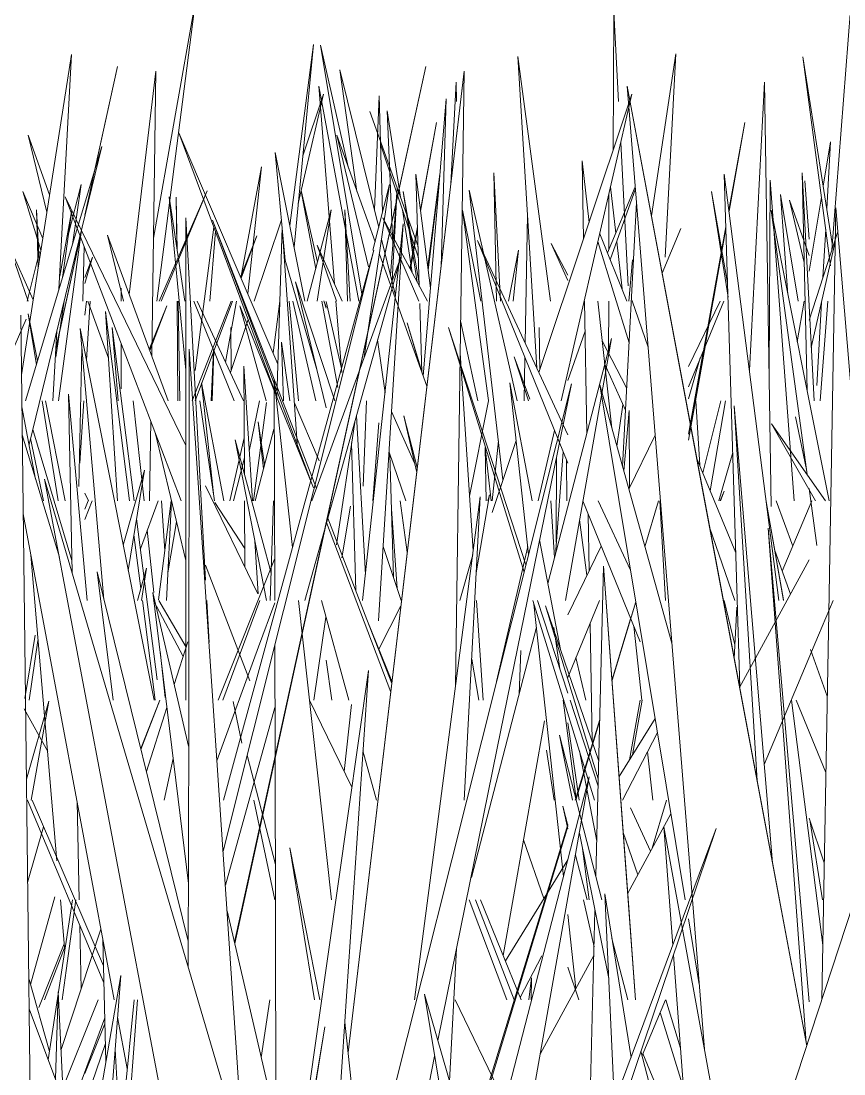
# Model space of a CAD drawing. Header units: millimetres. Extents: x -9575 to 27274, y -4387 to 11354.
# Drawn here: x -5985.07 to -5962.31, y 3086.56 to 3115.68 of the extents above; entities that cross this region are included whole.
import ezdxf

# ---------------------------------------------------------------- set-up
doc = ezdxf.new("R2010")
doc.units = ezdxf.units.MM
doc.layers.add('G-IMPT', color=8, linetype='Continuous', lineweight=9)

# ---------------------------------------------------------------- blocks, each defined once
blk = doc.blocks.new('Grass Array - 25_dwg-V15-North')
at = {"layer": 'G-IMPT'}
for p, q in [((-5962.641, 3109.352), (-5962.124, 3115.987)), ((-5977.633, 3110.022), (-5976.975, 3115.032)), ((-5977.514, 3109.425), (-5976.975, 3115.032)), ((-5985.055, 3105.898), (-5983.666, 3114.749)), ((-5984.017, 3108.257), (-5983.666, 3114.749)), ((-5971.329, 3114.697), (-5970.804, 3106.083)), ((-5971.329, 3114.697), (-5970.425, 3107.931)), ((-5962.627, 3109.529), (-5963.443, 3114.689)), ((-5962.676, 3108.906), (-5963.443, 3114.689)), ((-5975.777, 3110.967), (-5976.246, 3114.323)), ((-5975.173, 3109.969), (-5976.246, 3114.323)), ((-5975.293, 3110.453), (-5975.164, 3113.605)), ((-5975.068, 3110.383), (-5975.164, 3113.605)), ((-5973.942, 3105.859), (-5973.312, 3113.527)), ((-5973.45, 3108.89), (-5973.312, 3113.527)), ((-5977.759, 3109.057), (-5978.039, 3112.045)), ((-5977.214, 3107.931), (-5978.039, 3112.045)), ((-5969.507, 3109.658), (-5969.544, 3111.81)), ((-5969.356, 3110.11), (-5969.544, 3111.81)), ((-5964.374, 3105.947), (-5964.345, 3111.274)), ((-5963.685, 3102.413), (-5964.345, 3111.274)), ((-5981.245, 3107.931), (-5979.919, 3110.986)), ((-5981.19, 3107.931), (-5979.919, 3110.986)), ((-5974.849, 3108.654), (-5974.662, 3111.043)), ((-5974.8, 3108.501), (-5974.662, 3111.043)), ((-5971.736, 3102.992), (-5972.673, 3110.997)), ((-5971.341, 3105.172), (-5972.673, 3110.997)), ((-5968.431, 3103.363), (-5968.044, 3110.66)), ((-5983.997, 3108.622), (-5983.663, 3110.449)), ((-5983.917, 3108.589), (-5983.663, 3110.449)), ((-5977.15, 3107.931), (-5976.491, 3110.46)), ((-5976.878, 3107.931), (-5976.491, 3110.46)), ((-5974.065, 3107.931), (-5975.059, 3110.239)), ((-5973.828, 3107.931), (-5975.059, 3110.239)), ((-5984.031, 3105.172), (-5983.395, 3109.903)), ((-5978.992, 3108.597), (-5978.547, 3109.737)), ((-5978.981, 3108.571), (-5978.547, 3109.737)), ((-5974.709, 3108.085), (-5975.093, 3109.644)), ((-5968.307, 3107.931), (-5969.06, 3109.795)), ((-5963.27, 3107.407), (-5962.487, 3109.826)), ((-5983.356, 3107.931), (-5983.322, 3109.452)), ((-5971.588, 3107.931), (-5971.306, 3109.345)), ((-5971.455, 3107.931), (-5971.306, 3109.345)), ((-5968.25, 3106.777), (-5969.109, 3109.584)), ((-5963.21, 3106.653), (-5962.545, 3109.573)), ((-5984.551, 3109.292), (-5984.892, 3107.931)), ((-5982.299, 3107.931), (-5982.3, 3108.292)), ((-5980.329, 3105.172), (-5979.252, 3107.931)), ((-5980.246, 3105.172), (-5979.219, 3107.931)), ((-5978.095, 3106.504), (-5977.908, 3107.931)), ((-5977.396, 3105.172), (-5977.654, 3107.931)), ((-5969.416, 3104.282), (-5969.478, 3107.931)), ((-5968.727, 3104.421), (-5969.115, 3107.931)), ((-5962.967, 3105.172), (-5962.752, 3107.931)), ((-5982.064, 3102.413), (-5982.733, 3107.641)), ((-5982.4, 3102.413), (-5982.733, 3107.641)), ((-5981.519, 3106.598), (-5981.034, 3107.802)), ((-5981.507, 3106.567), (-5981.034, 3107.802)), ((-5984.608, 3106.282), (-5984.865, 3107.578)), ((-5984.641, 3106.174), (-5984.865, 3107.578)), ((-5973.964, 3105.921), (-5974.388, 3107.334)), ((-5974.01, 3106.049), (-5974.388, 3107.334)), ((-5972.909, 3107.387), (-5972.434, 3105.172)), ((-5972.434, 3105.172), (-5972.909, 3107.387)), ((-5984.183, 3105.172), (-5984.079, 3107.1)), ((-5981.934, 3102.413), (-5982.544, 3107.201)), ((-5982.383, 3105.172), (-5982.544, 3107.201)), ((-5982.295, 3105.51), (-5982.297, 3106.764)), ((-5974.999, 3105.396), (-5975.203, 3106.858)), ((-5983.468, 3102.807), (-5983.384, 3106.622)), ((-5970.99, 3105.225), (-5971.423, 3106.395)), ((-5971.03, 3105.172), (-5971.423, 3106.395)), ((-5966.608, 3105.235), (-5966.278, 3106.36)), ((-5984.042, 3102.413), (-5984.481, 3105.172)), ((-5983.843, 3102.413), (-5984.389, 3105.172)), ((-5981.664, 3102.413), (-5981.962, 3105.172)), ((-5978.633, 3102.413), (-5978.276, 3105.127)), ((-5975.604, 3102.819), (-5975.508, 3105.172)), ((-5972.66, 3102.542), (-5972.136, 3105.172)), ((-5968.249, 3104.912), (-5968.397, 3103.239)), ((-5968.397, 3103.239), (-5968.249, 3104.912)), ((-5968.249, 3104.912), (-5968.241, 3102.762)), ((-5963.341, 3103.274), (-5963.647, 3104.729)), ((-5978.59, 3102.413), (-5978.073, 3104.395)), ((-5978.331, 3103.407), (-5978.511, 3104.593)), ((-5978.36, 3103.296), (-5978.511, 3104.593)), ((-5975.339, 3102.413), (-5975.17, 3104.566)), ((-5972.064, 3102.413), (-5972.232, 3103.884)), ((-5972.202, 3102.413), (-5972.232, 3103.884)), ((-5972.037, 3102.413), (-5971.863, 3104.071)), ((-5974.766, 3100.293), (-5974.868, 3103.695)), ((-5970.286, 3100.931), (-5970.074, 3103.765)), ((-5970.261, 3101.265), (-5970.255, 3103.622)), ((-5969.974, 3102.413), (-5969.981, 3103.536)), ((-5983.196, 3102.413), (-5983.298, 3102.626)), ((-5983.298, 3101.896), (-5983.1, 3102.413)), ((-5983.298, 3102.184), (-5983.206, 3102.413)), ((-5981.765, 3101.088), (-5981.272, 3102.413)), ((-5978.879, 3101.096), (-5979.704, 3102.365)), ((-5974.384, 3100.991), (-5974.582, 3102.413)), ((-5967.81, 3101.14), (-5967.437, 3102.413)), ((-5967.245, 3099.654), (-5967.394, 3102.413)), ((-5974.822, 3102.176), (-5974.667, 3099.996)), ((-5981.302, 3097.46), (-5981.87, 3101.914)), ((-5969.413, 3100.352), (-5969.617, 3101.881)), ((-5969.351, 3100.478), (-5969.378, 3102.045)), ((-5981.39, 3099.876), (-5981.576, 3101.596)), ((-5981.753, 3099.984), (-5981.942, 3101.466)), ((-5981.357, 3096.895), (-5981.71, 3099.654)), ((-5980.579, 3098.107), (-5981.406, 3099.654)), ((-5980.496, 3098.366), (-5981.258, 3099.654)), ((-5965.32, 3098.427), (-5965.617, 3099.654)), ((-5969.326, 3099.02), (-5969.271, 3095.748)), ((-5967.895, 3096.895), (-5968.121, 3098.941)), ((-5984.961, 3096.944), (-5984.679, 3098.696)), ((-5984.837, 3096.895), (-5984.605, 3098.55)), ((-5981.076, 3096.974), (-5981.215, 3098.255)), ((-5969.448, 3096.895), (-5969.718, 3098.076)), ((-5967.59, 3094.136), (-5967.737, 3095.473))]:
    blk.add_line(p, q, dxfattribs=at)
blk = doc.blocks.new('Grass Array - 25_dwg-V17-North')
at = {"layer": 'G-IMPT'}
for p in [(-7142.38, 3105.972), (-7142.41, 3106.049)]:
    blk.add_line(p, (-7142.788, 3107.334), dxfattribs=at)
blk = doc.blocks.new('Grass Array - Grass Array-440235-North')
for name, p in [('Grass Array - 25_dwg-V15-North', (0, 0)), ('Grass Array - 25_dwg-V17-North', (1168.4, 0))]:
    blk.add_blockref(name, p)
blk = doc.blocks.new('Grass Array - 25_dwg-V20-North')
at = {"layer": 'G-IMPT'}
for p, q in [((-5981.406, 3109.675), (-5980.237, 3116.238)), ((-5981.308, 3107.931), (-5980.237, 3116.238)), ((-5968.691, 3112.098), (-5968.671, 3115.929)), ((-5968.54, 3113.449), (-5968.671, 3115.929)), ((-5976.006, 3111.604), (-5976.779, 3115.009)), ((-5975.644, 3108.122), (-5976.779, 3115.009)), ((-5974.084, 3109.445), (-5975.423, 3113.171)), ((-5974.782, 3109.513), (-5974.941, 3113.195)), ((-5974.572, 3110.802), (-5974.941, 3113.195)), ((-5974.075, 3109.125), (-5975.124, 3112.275)), ((-5968.27, 3108.352), (-5968.48, 3112.314)), ((-5978.983, 3108.576), (-5978.418, 3111.647)), ((-5978.796, 3108.14), (-5978.418, 3111.647)), ((-5973.818, 3108.893), (-5973.483, 3111.445)), ((-5973.805, 3108.788), (-5973.485, 3111.416)), ((-5963.27, 3109.644), (-5963.389, 3111.262)), ((-5984.514, 3109.343), (-5985.018, 3110.961)), ((-5984.464, 3109.665), (-5985.018, 3110.961)), ((-5980.761, 3109.436), (-5980.772, 3110.805)), ((-5980.747, 3109.342), (-5980.772, 3110.805)), ((-5977.319, 3110.974), (-5976.916, 3108.828)), ((-5977.314, 3110.995), (-5976.868, 3109.013)), ((-5976.868, 3109.013), (-5977.314, 3110.995)), ((-5964.059, 3110.884), (-5963.858, 3108.116)), ((-5964.059, 3110.884), (-5963.575, 3107.931)), ((-5963.575, 3107.931), (-5964.059, 3110.884)), ((-5963.407, 3109.001), (-5963.814, 3110.726)), ((-5963.27, 3109.193), (-5963.814, 3110.726)), ((-5974.251, 3108.725), (-5974.518, 3110.457)), ((-5980.25, 3106.016), (-5979.731, 3109.976)), ((-5979.846, 3107.931), (-5979.69, 3109.866)), ((-5968.258, 3107.931), (-5968.157, 3109.077)), ((-5980.728, 3105.172), (-5980.75, 3107.931)), ((-5980.677, 3105.172), (-5980.723, 3107.931)), ((-5979.411, 3106.249), (-5979.102, 3107.931)), ((-5976.748, 3107.931), (-5976.3, 3105.547)), ((-5976.622, 3107.918), (-5976.205, 3106.065)), ((-5976.205, 3106.065), (-5976.622, 3107.918)), ((-5979.739, 3106.569), (-5979.807, 3105.172)), ((-5979.735, 3106.559), (-5979.775, 3105.172)), ((-5966.21, 3103.189), (-5965.712, 3105.172)), ((-5966.004, 3102.688), (-5965.585, 3105.172))]:
    blk.add_line(p, q, dxfattribs=at)
blk = doc.blocks.new('Grass Array - Grass Array-V24-North')
blk.add_blockref('Grass Array - 25_dwg-V20-North', (0, 0))
blk = doc.blocks.new('Grass Array - 25_dwg-V29-North')
at = {"layer": 'G-IMPT'}
for p, q in [((-5974.999, 3109.261), (-5973.87, 3114.423)), ((-5974.997, 3109.254), (-5973.87, 3114.423)), ((-5965.487, 3110.445), (-5965.047, 3112.875)), ((-5965.483, 3110.417), (-5965.047, 3112.875)), ((-5965.942, 3107.931), (-5965.57, 3109.982)), ((-5965.925, 3107.931), (-5965.569, 3109.934)), ((-5966.608, 3104.084), (-5966.148, 3106.671)), ((-5966.608, 3104.252), (-5966.186, 3106.58))]:
    blk.add_line(p, q, dxfattribs=at)
blk = doc.blocks.new('Grass Array - 25_dwg-V33-North')
at = {"layer": 'G-IMPT'}
for p, q in [((-5975.061, 3108.974), (-5973.87, 3114.423)), ((-5975.059, 3108.968), (-5973.87, 3114.423)), ((-5965.487, 3110.445), (-5965.047, 3112.875)), ((-5965.483, 3110.417), (-5965.047, 3112.875)), ((-5965.942, 3107.931), (-5965.57, 3109.982)), ((-5965.925, 3107.931), (-5965.569, 3109.934)), ((-5966.608, 3104.084), (-5966.148, 3106.671)), ((-5966.608, 3104.252), (-5966.186, 3106.58)), ((-5968.72, 3097.469), (-5968.206, 3099.152)), ((-5968.719, 3097.454), (-5968.206, 3099.15))]:
    blk.add_line(p, q, dxfattribs=at)
blk = doc.blocks.new('Grass Array - 25_dwg-V35-North')
at = {"layer": 'G-IMPT'}
for p, q in [((-7143.461, 3108.974), (-7142.27, 3114.423)), ((-7143.459, 3108.968), (-7142.27, 3114.423)), ((-7133.887, 3110.445), (-7133.447, 3112.875)), ((-7133.883, 3110.417), (-7133.447, 3112.875)), ((-7134.342, 3107.931), (-7133.97, 3109.982)), ((-7134.325, 3107.931), (-7133.969, 3109.934)), ((-7134.841, 3105.172), (-7134.586, 3106.58)), ((-7134.815, 3105.172), (-7134.548, 3106.671)), ((-7137.12, 3097.469), (-7136.606, 3099.152)), ((-7137.119, 3097.454), (-7136.606, 3099.15))]:
    blk.add_line(p, q, dxfattribs=at)
blk = doc.blocks.new('Grass Array - Grass Array-440908-North')
for name, p in [('Grass Array - 25_dwg-V33-North', (0, 0)), ('Grass Array - 25_dwg-V35-North', (1168.4, 0)), ('Grass Array - 25_dwg-V35-North', (1168.4, 0)), ('Grass Array - 25_dwg-V29-North', (0, 0))]:
    blk.add_blockref(name, p)
blk = doc.blocks.new('Grass Array - 25_dwg-V39-North')
at = {"layer": 'G-IMPT'}
for p, q in [((-5983.298, 3110.305), (-5982.4, 3114.423)), ((-5983.023, 3111.572), (-5982.4, 3114.423)), ((-5974.017, 3110.445), (-5973.577, 3112.875)), ((-5974.013, 3110.417), (-5973.577, 3112.875))]:
    blk.add_line(p, q, dxfattribs=at)
blk = doc.blocks.new('Grass Array - 25_dwg-V43-North')
at = {"layer": 'G-IMPT'}
for p, q in [((-5983.298, 3110.305), (-5982.4, 3114.423)), ((-5983.023, 3111.572), (-5982.4, 3114.423)), ((-5974.017, 3110.445), (-5973.577, 3112.875)), ((-5974.013, 3110.417), (-5973.577, 3112.875))]:
    blk.add_line(p, q, dxfattribs=at)
blk = doc.blocks.new('Grass Array - 25_dwg-V45-North')
at = {"layer": 'G-IMPT'}
for p, q in [((-5966.958, 3114.772), (-5967.632, 3110.291)), ((-5966.958, 3114.772), (-5967.246, 3109.148)), ((-5983.298, 3110.305), (-5982.4, 3114.423)), ((-5983.023, 3111.572), (-5982.4, 3114.423)), ((-5981.341, 3114.294), (-5982.072, 3108.112)), ((-5982.072, 3108.112), (-5981.341, 3114.294)), ((-5981.341, 3114.294), (-5981.452, 3106.417)), ((-5976.832, 3113.874), (-5976.392, 3108.399)), ((-5976.832, 3113.874), (-5975.72, 3107.931)), ((-5975.72, 3107.931), (-5976.832, 3113.874)), ((-5973.18, 3111.172), (-5973.032, 3113.982)), ((-5973.024, 3113.449), (-5973.032, 3113.982)), ((-5977.398, 3110.63), (-5976.701, 3113.654)), ((-5977.271, 3111.949), (-5976.701, 3113.654)), ((-5974.017, 3110.445), (-5973.577, 3112.875)), ((-5974.013, 3110.417), (-5973.577, 3112.875)), ((-5984.274, 3110.874), (-5984.866, 3112.52)), ((-5984.35, 3110.393), (-5984.866, 3112.52)), ((-5962.877, 3111.112), (-5962.673, 3112.334)), ((-5962.779, 3110.488), (-5962.673, 3112.334)), ((-5974.051, 3108.35), (-5974.144, 3111.444)), ((-5973.742, 3108.295), (-5974.144, 3111.444)), ((-5971.807, 3107.931), (-5971.993, 3111.48)), ((-5971.913, 3107.931), (-5971.993, 3111.48)), ((-5983.758, 3109.754), (-5983.401, 3111.155)), ((-5983.645, 3109.498), (-5983.401, 3111.155)), ((-5968.846, 3109.265), (-5968.079, 3111.092)), ((-5968.617, 3109.81), (-5968.762, 3111.091)), ((-5974.5, 3110.962), (-5974.107, 3108.453)), ((-5974.5, 3110.962), (-5974.054, 3108.433)), ((-5974.054, 3108.433), (-5974.5, 3110.962)), ((-5968.812, 3109.348), (-5968.811, 3110.876)), ((-5968.768, 3109.072), (-5968.074, 3111.037)), ((-5963.27, 3108.76), (-5962.928, 3110.808)), ((-5984.639, 3110.455), (-5984.592, 3108.847)), ((-5984.639, 3110.455), (-5984.56, 3109.053)), ((-5972.853, 3110.444), (-5972.133, 3105.189)), ((-5972.853, 3110.444), (-5972.351, 3107.931)), ((-5972.351, 3107.931), (-5972.853, 3110.444)), ((-5971.125, 3106.774), (-5971.062, 3110.316)), ((-5978.615, 3107.931), (-5977.864, 3110.176)), ((-5974.309, 3108.832), (-5974.1, 3109.982)), ((-5974.298, 3108.813), (-5974.099, 3109.934)), ((-5967.334, 3108.704), (-5966.816, 3109.937)), ((-5962.887, 3108.59), (-5962.811, 3109.926)), ((-5984.106, 3106.596), (-5983.411, 3109.785)), ((-5984.105, 3106.625), (-5983.407, 3109.819)), ((-5984.868, 3107.931), (-5985.404, 3109.475)), ((-5984.73, 3107.969), (-5985.404, 3109.475)), ((-5969.946, 3108.652), (-5970.402, 3109.524)), ((-5969.946, 3108.5), (-5970.402, 3109.524)), ((-5968.444, 3108.27), (-5968.591, 3109.574)), ((-5983.298, 3108.416), (-5983.093, 3109.15)), ((-5983.298, 3108.588), (-5983.093, 3109.15)), ((-5984.104, 3106.38), (-5983.875, 3107.931)), ((-5983.298, 3107.54), (-5983.256, 3107.931)), ((-5983.259, 3106.303), (-5983.158, 3107.931)), ((-5982.651, 3106.357), (-5983.217, 3107.931)), ((-5979.174, 3105.172), (-5980.291, 3107.931)), ((-5978.912, 3105.172), (-5980.192, 3107.931)), ((-5976.622, 3107.741), (-5976.69, 3107.941)), ((-5976.622, 3107.775), (-5976.69, 3107.941)), ((-5976.355, 3107.931), (-5976.196, 3105.956)), ((-5968.813, 3106.485), (-5968.812, 3107.931)), ((-5963.596, 3106.805), (-5963.408, 3107.931)), ((-5963.058, 3105.595), (-5962.927, 3107.896)), ((-5973.979, 3105.962), (-5974.037, 3107.864)), ((-5979.275, 3105.956), (-5978.784, 3107.426)), ((-5979.264, 3107.201), (-5979.251, 3106.029)), ((-5969.946, 3105.734), (-5969.464, 3107.1)), ((-5968.316, 3105.536), (-5968.993, 3106.831)), ((-5971.153, 3105.172), (-5971.132, 3106.377)), ((-5968.349, 3104.914), (-5968.924, 3106.206)), ((-5979.742, 3102.614), (-5980.074, 3105.67)), ((-5979.457, 3102.413), (-5980.074, 3105.67)), ((-5983.436, 3103.451), (-5983.33, 3105.172)), ((-5978.753, 3103.782), (-5978.47, 3105.172)), ((-5968.417, 3105.066), (-5968.588, 3103.924)), ((-5966.296, 3103.399), (-5966.398, 3105.172)), ((-5981.478, 3104.615), (-5981.509, 3102.413)), ((-5979.291, 3102.413), (-5978.891, 3104.149)), ((-5979.186, 3102.413), (-5978.889, 3103.595)), ((-5965.768, 3102.413), (-5965.383, 3103.748)), ((-5965.725, 3102.413), (-5965.615, 3102.674)), ((-5965.723, 3102.413), (-5965.615, 3102.674)), ((-5981.267, 3099.669), (-5980.909, 3102.413)), ((-5981.181, 3102.413), (-5981.089, 3101.029)), ((-5981.045, 3099.654), (-5980.901, 3102.401)), ((-5981.005, 3100.423), (-5980.764, 3101.83))]:
    blk.add_line(p, q, dxfattribs=at)
blk = doc.blocks.new('Grass Array - Grass Array-V47-North')
for name in ['Grass Array - 25_dwg-V45-North', 'Grass Array - 25_dwg-V39-North', 'Grass Array - 25_dwg-V39-North', 'Grass Array - 25_dwg-V43-North']:
    blk.add_blockref(name, (0, 0))
blk = doc.blocks.new('Grass Array - 25_dwg-V50-North')
at = {"layer": 'G-IMPT'}
for p, q in [((-5979.164, 3090.205), (-5973.87, 3114.423)), ((-5976.451, 3102.583), (-5973.87, 3114.423)), ((-5976.019, 3087.155), (-5972.811, 3114.294)), ((-5972.811, 3114.294), (-5974.195, 3102.583)), ((-5972.811, 3114.294), (-5973.052, 3097.256)), ((-5968.302, 3113.874), (-5966.164, 3087.253)), ((-5968.302, 3113.874), (-5966.131, 3102.272)), ((-5963.336, 3087.342), (-5968.302, 3113.874)), ((-5964.921, 3106.019), (-5964.502, 3113.982)), ((-5964.315, 3102.252), (-5964.502, 3113.982)), ((-5970.745, 3105.956), (-5968.171, 3113.654)), ((-5970.125, 3105.172), (-5968.171, 3113.654)), ((-5965.487, 3110.445), (-5965.047, 3112.875)), ((-5965.483, 3110.417), (-5965.047, 3112.875)), ((-5977.961, 3106.192), (-5980.699, 3112.581)), ((-5977.991, 3105.29), (-5980.699, 3112.581)), ((-5975.275, 3109.569), (-5976.335, 3112.52)), ((-5975.452, 3108.876), (-5976.335, 3112.52)), ((-5984.941, 3105.172), (-5982.834, 3112.205)), ((-5984.844, 3103.965), (-5982.834, 3112.205)), ((-5965.269, 3099.985), (-5965.614, 3111.444)), ((-5964.107, 3099.654), (-5965.614, 3111.444)), ((-5963.132, 3105.172), (-5963.463, 3111.48)), ((-5963.327, 3105.459), (-5963.463, 3111.48)), ((-5975.574, 3106.38), (-5974.871, 3111.155)), ((-5975.333, 3109.342), (-5974.871, 3111.155)), ((-5980.638, 3102.413), (-5983.843, 3110.817)), ((-5980.506, 3103.945), (-5983.843, 3110.817)), ((-5980.967, 3110.812), (-5980.505, 3106.023)), ((-5980.967, 3110.812), (-5980.536, 3107.931)), ((-5965.97, 3110.962), (-5965.512, 3108.041)), ((-5965.97, 3110.962), (-5965.524, 3108.433)), ((-5965.524, 3108.433), (-5965.97, 3110.962)), ((-5962.727, 3099.317), (-5962.529, 3110.508)), ((-5961.159, 3094.136), (-5962.529, 3110.508)), ((-5980.507, 3099.382), (-5980.504, 3110.234)), ((-5979.96, 3100.217), (-5980.504, 3110.234)), ((-5976.109, 3110.455), (-5976.036, 3107.931)), ((-5976.109, 3110.455), (-5975.966, 3107.931)), ((-5964.323, 3110.444), (-5963.322, 3103.137)), ((-5964.323, 3110.444), (-5963.27, 3105.172)), ((-5963.27, 3105.172), (-5964.323, 3110.444)), ((-5977.051, 3102.968), (-5979.768, 3110.168)), ((-5976.898, 3102.751), (-5979.768, 3110.168)), ((-5977.991, 3105.274), (-5977.839, 3109.972)), ((-5977.422, 3103.87), (-5977.839, 3109.972)), ((-5975.618, 3099.654), (-5974.496, 3110.066)), ((-5975.177, 3099.097), (-5974.496, 3110.066)), ((-5966.608, 3104.252), (-5965.57, 3109.982)), ((-5966.608, 3104.084), (-5965.569, 3109.934)), ((-5982.232, 3107.931), (-5982.672, 3109.756)), ((-5980.998, 3105.172), (-5982.672, 3109.756)), ((-5979.478, 3092.724), (-5975.31, 3109.342)), ((-5978.227, 3098.661), (-5975.31, 3109.342)), ((-5976.338, 3107.931), (-5976.874, 3109.475)), ((-5976.183, 3107.931), (-5976.874, 3109.475)), ((-5969.946, 3104.233), (-5972.441, 3109.61)), ((-5969.946, 3103.448), (-5972.441, 3109.61)), ((-5976.874, 3106.009), (-5977.781, 3109.131)), ((-5977.216, 3099.654), (-5974.563, 3109.15)), ((-5977.021, 3102.413), (-5974.563, 3109.15)), ((-5973.841, 3105.578), (-5975.154, 3109.232)), ((-5976.622, 3104.981), (-5977.476, 3108.462)), ((-5976.384, 3105.172), (-5977.476, 3108.462)), ((-5976.912, 3105.172), (-5977.545, 3107.931)), ((-5967.723, 3106.662), (-5968.16, 3107.941)), ((-5968.156, 3107.931), (-5968.16, 3107.941)), ((-5966.608, 3105.565), (-5965.625, 3107.931)), ((-5966.608, 3106.122), (-5965.728, 3107.931)), ((-5978.288, 3105.172), (-5979.017, 3107.802)), ((-5976.976, 3102.77), (-5979.017, 3107.802)), ((-5985.563, 3105.97), (-5984.922, 3107.436)), ((-5984.945, 3096.944), (-5985.075, 3107.545)), ((-5982.772, 3099.682), (-5983.433, 3107.176)), ((-5981.388, 3096.895), (-5983.433, 3107.176)), ((-5971.102, 3100.64), (-5973.241, 3107.199)), ((-5971.153, 3100.438), (-5973.241, 3107.199)), ((-5970.734, 3107.201), (-5970.721, 3106.029)), ((-5977.81, 3105.172), (-5977.861, 3106.795)), ((-5977.633, 3105.172), (-5977.861, 3106.795)), ((-5970.494, 3100.129), (-5968.737, 3106.895)), ((-5970.008, 3099.654), (-5968.737, 3106.895)), ((-5980.429, 3096.188), (-5980.412, 3106.607)), ((-5978.914, 3084.334), (-5980.412, 3106.607)), ((-5972.921, 3106.491), (-5972.559, 3101.029)), ((-5978.668, 3102.413), (-5978.899, 3106.132)), ((-5978.887, 3103.144), (-5978.899, 3106.132)), ((-5978.05, 3099.654), (-5978.064, 3105.77)), ((-5977.554, 3101.124), (-5978.064, 3105.77)), ((-5976.622, 3078.683), (-5969.844, 3105.643)), ((-5971.893, 3095.572), (-5969.844, 3105.643)), ((-5971.029, 3100.931), (-5971.544, 3105.67)), ((-5970.927, 3102.413), (-5971.544, 3105.67)), ((-5969.06, 3105.614), (-5966.696, 3091.377)), ((-5969.06, 3105.614), (-5967.065, 3098.472)), ((-5983.233, 3099.654), (-5983.757, 3105.364)), ((-5983.651, 3100.425), (-5983.757, 3105.364)), ((-5985.044, 3105.014), (-5984.662, 3103.012)), ((-5980.124, 3105.172), (-5979.712, 3102.413)), ((-5976.817, 3103.521), (-5977.508, 3105.134)), ((-5965.338, 3105.041), (-5964.708, 3094.669)), ((-5965.338, 3105.041), (-5964.494, 3094.927)), ((-5963.27, 3105.172), (-5962.719, 3102.413)), ((-5962.719, 3102.413), (-5963.27, 3105.172)), ((-5975.788, 3104.765), (-5975.54, 3100.374)), ((-5974.18, 3103.45), (-5974.818, 3104.877)), ((-5974.123, 3103.197), (-5974.474, 3104.757)), ((-5974.106, 3103.335), (-5974.474, 3104.757)), ((-5976.337, 3101.194), (-5975.837, 3104.589)), ((-5962.812, 3102.413), (-5964.309, 3104.538)), ((-5964.309, 3104.538), (-5963.09, 3102.413)), ((-5985.035, 3104.237), (-5984.005, 3100.856)), ((-5984.005, 3100.856), (-5985.035, 3104.237)), ((-5984.444, 3102.413), (-5984.802, 3104.135)), ((-5983.659, 3100.764), (-5984.742, 3104.381)), ((-5980.507, 3100.763), (-5981.359, 3104.303)), ((-5978.149, 3100.415), (-5979.144, 3104.093)), ((-5978.277, 3099.654), (-5979.144, 3104.093)), ((-5970.761, 3102.413), (-5970.313, 3104.356)), ((-5968.255, 3102.732), (-5967.528, 3104.23)), ((-5975.922, 3104.012), (-5975.803, 3099.923)), ((-5972.039, 3102.088), (-5971.371, 3104.083)), ((-5974.423, 3102.413), (-5974.888, 3103.753)), ((-5965.299, 3100.97), (-5966.38, 3103.604)), ((-5982.241, 3101.183), (-5981.652, 3103.263)), ((-5982.102, 3100.482), (-5981.652, 3103.263)), ((-5982.55, 3093.165), (-5984.413, 3103.013)), ((-5977.863, 3080.762), (-5984.413, 3103.013)), ((-5978.514, 3099.843), (-5979.96, 3102.821)), ((-5963.27, 3102.756), (-5963.054, 3101.178)), ((-5976.451, 3102.583), (-5979.157, 3090.172)), ((-5978.877, 3100.591), (-5978.884, 3102.413)), ((-5978.174, 3099.654), (-5978.084, 3102.413)), ((-5976.019, 3087.155), (-5974.195, 3102.583)), ((-5973.657, 3092.622), (-5972.365, 3102.517)), ((-5972.805, 3094.136), (-5972.365, 3102.517)), ((-5972.475, 3100.423), (-5972.106, 3102.572)), ((-5972.151, 3102.413), (-5972.106, 3102.572)), ((-5970.412, 3102.413), (-5970.307, 3100.848)), ((-5967.946, 3098.508), (-5969.525, 3102.408)), ((-5968.209, 3100.489), (-5969.101, 3102.413)), ((-5964.457, 3102.391), (-5963.977, 3099.672)), ((-5963.974, 3099.654), (-5964.457, 3102.391)), ((-5963.723, 3101.157), (-5964.184, 3102.413)), ((-5964.013, 3100.467), (-5963.195, 3102.413)), ((-5985.008, 3102.052), (-5982.488, 3088.618)), ((-5976.189, 3100.83), (-5975.955, 3102.263)), ((-5963.336, 3087.342), (-5966.131, 3102.272)), ((-5974.842, 3097.116), (-5976.613, 3101.81)), ((-5975.497, 3099.13), (-5976.58, 3101.93)), ((-5965.308, 3081.324), (-5958.596, 3101.811)), ((-5965.327, 3099.654), (-5966.02, 3101.679)), ((-5963.27, 3088.556), (-5964.403, 3101.653)), ((-5963.686, 3091.942), (-5964.403, 3101.653)), ((-5978.508, 3099.843), (-5978.598, 3101.299)), ((-5970.148, 3098.303), (-5970.722, 3101.329)), ((-5984.793, 3100.906), (-5984.071, 3092.456)), ((-5974.554, 3099.654), (-5975.049, 3101.148)), ((-5972.931, 3099.654), (-5972.574, 3100.917)), ((-5971.913, 3097.412), (-5971.052, 3101.149)), ((-5969.946, 3099.255), (-5969.02, 3101.16)), ((-5963.785, 3099.834), (-5964.218, 3101.038)), ((-5978.74, 3097.434), (-5979.96, 3100.633)), ((-5979.618, 3096.895), (-5978.052, 3100.801)), ((-5968.952, 3100.604), (-5969.167, 3092.036)), ((-5968.952, 3100.604), (-5968.264, 3091.282)), ((-5968.068, 3088.618), (-5968.952, 3100.604)), ((-5965.191, 3097.251), (-5963.27, 3100.781)), ((-5982.515, 3096.895), (-5982.961, 3100.443)), ((-5980.439, 3090.239), (-5982.961, 3100.443)), ((-5981.845, 3099.654), (-5981.596, 3100.546)), ((-5981.737, 3099.654), (-5981.596, 3100.546)), ((-5980.436, 3091.826), (-5981.423, 3099.873)), ((-5980.43, 3095.623), (-5981.423, 3099.873)), ((-5965.269, 3099.985), (-5965.187, 3097.258)), ((-5979.866, 3098.494), (-5979.929, 3099.654)), ((-5979.488, 3096.895), (-5978.462, 3099.654)), ((-5978.494, 3098.376), (-5978.05, 3099.593)), ((-5976.483, 3091.377), (-5977.393, 3099.654)), ((-5976.024, 3096.997), (-5976.76, 3099.654)), ((-5975.167, 3098.31), (-5974.559, 3099.509)), ((-5972.468, 3099.654), (-5972.286, 3096.895)), ((-5969.918, 3096.443), (-5970.91, 3099.654)), ((-5970.061, 3092.027), (-5970.879, 3099.552)), ((-5969.946, 3097.097), (-5970.78, 3099.654)), ((-5969.087, 3095.214), (-5970.56, 3099.503)), ((-5969.1, 3094.721), (-5970.56, 3099.503)), ((-5969.946, 3097.529), (-5969.063, 3099.654)), ((-5968.72, 3097.469), (-5968.064, 3099.617)), ((-5968.719, 3097.454), (-5968.064, 3099.617)), ((-5965.34, 3098.049), (-5965.265, 3099.472)), ((-5963.974, 3099.654), (-5963.977, 3099.672)), ((-5963.009, 3098.695), (-5962.606, 3099.654)), ((-5980.507, 3099.382), (-5980.508, 3096.895)), ((-5976.632, 3099.19), (-5976.969, 3096.895)), ((-5962.727, 3099.317), (-5962.916, 3088.624)), ((-5974.806, 3097.42), (-5975.499, 3099.13)), ((-5975.497, 3099.13), (-5974.813, 3097.363)), ((-5972.606, 3091.996), (-5970.809, 3098.914)), ((-5970.164, 3097.765), (-5970.33, 3098.905)), ((-5978.227, 3098.661), (-5979.463, 3094.136)), ((-5963.009, 3098.695), (-5964.51, 3095.12)), ((-5980.45, 3098.509), (-5980.829, 3097.329)), ((-5980.829, 3097.329), (-5980.45, 3098.509)), ((-5978.494, 3098.376), (-5979.646, 3095.218)), ((-5978.04, 3095.452), (-5978.047, 3098.431)), ((-5971.291, 3097.061), (-5971.243, 3098.272)), ((-5962.768, 3097.009), (-5963.233, 3098.302)), ((-5976.466, 3096.895), (-5976.622, 3098.001)), ((-5972.408, 3096.895), (-5972.601, 3098.029)), ((-5982.392, 3048.816), (-5975.458, 3097.718)), ((-5976.054, 3088.856), (-5975.458, 3097.718)), ((-5984.945, 3096.944), (-5984.683, 3075.505)), ((-5984.918, 3094.714), (-5984.299, 3096.873)), ((-5984.783, 3094.136), (-5984.299, 3096.873)), ((-5981.754, 3095.559), (-5981.228, 3096.895)), ((-5981.226, 3096.895), (-5981.749, 3095.539)), ((-5978.955, 3095.706), (-5979.198, 3096.866)), ((-5975.916, 3094.492), (-5977.083, 3096.895)), ((-5976.024, 3096.997), (-5975.996, 3096.895)), ((-5969.715, 3094.163), (-5970.07, 3096.895)), ((-5969.105, 3094.519), (-5969.88, 3096.895)), ((-5967.94, 3096.895), (-5968.238, 3095.249)), ((-5968.152, 3095.387), (-5967.884, 3096.895)), ((-5962.89, 3090.128), (-5963.755, 3096.895)), ((-5963.626, 3096.895), (-5962.805, 3094.895)), ((-5984.329, 3095.481), (-5984.978, 3096.66)), ((-5981.033, 3096.693), (-5981.599, 3094.931)), ((-5981.599, 3094.931), (-5981.033, 3096.693)), ((-5979.415, 3091.783), (-5978.043, 3096.695)), ((-5976.127, 3094.928), (-5975.928, 3096.776)), ((-5970.592, 3096.325), (-5971.73, 3089.837)), ((-5969.632, 3094.136), (-5969.946, 3096.277)), ((-5969.918, 3096.443), (-5969.205, 3094.136)), ((-5969.739, 3094.136), (-5969.058, 3096.363)), ((-5969.725, 3094.136), (-5969.059, 3096.333)), ((-5968.523, 3094.787), (-5967.529, 3096.396)), ((-5980.429, 3096.188), (-5980.44, 3089.518)), ((-5968.43, 3094.136), (-5967.464, 3096.001)), ((-5968.998, 3091.377), (-5970.172, 3095.935)), ((-5969.809, 3094.136), (-5970.172, 3095.935)), ((-5978.032, 3092.355), (-5978.813, 3095.376)), ((-5978.04, 3095.452), (-5978.016, 3085.859)), ((-5975.608, 3095.494), (-5975.232, 3094.136)), ((-5971.893, 3095.572), (-5973.538, 3087.485)), ((-5970.316, 3094.136), (-5970.535, 3095.517)), ((-5969.617, 3095.497), (-5969.143, 3092.998)), ((-5980.86, 3095.284), (-5981.108, 3094.136)), ((-5972.322, 3083.283), (-5969.348, 3094.781)), ((-5970.833, 3086.386), (-5969.348, 3094.781)), ((-5964.494, 3094.927), (-5964.283, 3092.402)), ((-5982.774, 3089.083), (-5984.888, 3094.136)), ((-5984.76, 3094.136), (-5982.785, 3089.55)), ((-5983.458, 3091.377), (-5983.516, 3094.097)), ((-5978.045, 3091.377), (-5978.625, 3094.136)), ((-5969.946, 3093.345), (-5970.084, 3093.965)), ((-5969.946, 3093.434), (-5970.084, 3093.965)), ((-5967.653, 3092.727), (-5968.209, 3093.92)), ((-5967.215, 3094.136), (-5967.612, 3092.803)), ((-5968.285, 3091.566), (-5967.091, 3093.76)), ((-5962.849, 3092.404), (-5963.27, 3093.634)), ((-5984.883, 3091.857), (-5984.447, 3093.397)), ((-5982.703, 3048), (-5965.842, 3093.351)), ((-5972.66, 3084.45), (-5969.946, 3093.407)), ((-5970.867, 3090.443), (-5969.946, 3093.458)), ((-5968.58, 3085.239), (-5965.842, 3093.351)), ((-5967.042, 3090.124), (-5967.289, 3093.399)), ((-5965.161, 3081.773), (-5967.289, 3093.399)), ((-5963.236, 3093.534), (-5962.897, 3091.377)), ((-5982.55, 3093.165), (-5978.866, 3073.687)), ((-5970.606, 3091.414), (-5971.169, 3093.037)), ((-5968.812, 3089.201), (-5969.624, 3093.221)), ((-5968.009, 3092.073), (-5968.409, 3093.237)), ((-5977.634, 3092.817), (-5976.946, 3088.618)), ((-5977.634, 3092.817), (-5976.805, 3088.618)), ((-5976.805, 3088.618), (-5977.634, 3092.817)), ((-5969.354, 3091.377), (-5969.538, 3092.797)), ((-5973.657, 3092.622), (-5974.181, 3088.618)), ((-5971.67, 3089.69), (-5969.946, 3092.483)), ((-5969.409, 3091.377), (-5969.732, 3092.613)), ((-5963.686, 3091.942), (-5963.352, 3087.428)), ((-5984.8, 3089.042), (-5984.127, 3091.459)), ((-5984.312, 3086.959), (-5983.64, 3091.377)), ((-5983.978, 3091.377), (-5983.857, 3089.955)), ((-5983.819, 3089.427), (-5983.548, 3091.377)), ((-5971.634, 3088.618), (-5972.675, 3091.377)), ((-5972.496, 3091.377), (-5971.429, 3088.618)), ((-5971.236, 3088.618), (-5972.355, 3091.377)), ((-5969.217, 3090.081), (-5969.506, 3091.377)), ((-5968.657, 3085.859), (-5968.92, 3091.545)), ((-5968.195, 3087.022), (-5968.92, 3091.545)), ((-5968.068, 3088.618), (-5968.264, 3091.282)), ((-5977.823, 3084.46), (-5979.367, 3091.073)), ((-5969.191, 3091.08), (-5969.373, 3083.853)), ((-5969.723, 3088.924), (-5969.946, 3090.971)), ((-5966.608, 3090.849), (-5966.308, 3089.042)), ((-5983.959, 3087.24), (-5982.854, 3090.569)), ((-5983.405, 3088.91), (-5983.443, 3090.682)), ((-5970.867, 3090.443), (-5972.678, 3084.514)), ((-5984.57, 3088.399), (-5983.875, 3090.165)), ((-5982.804, 3090.303), (-5982.72, 3086.902)), ((-5968.287, 3088.618), (-5968.722, 3090.307)), ((-5983.865, 3090.047), (-5984.415, 3088.618)), ((-5973.213, 3086.362), (-5973.02, 3090.029)), ((-5970.664, 3089.826), (-5971.26, 3088.678)), ((-5970.702, 3087.126), (-5969.223, 3089.844)), ((-5966.674, 3085.26), (-5967.022, 3089.856)), ((-5982.309, 3089.289), (-5987.175, 3061.029)), ((-5984.476, 3061.029), (-5982.309, 3089.289)), ((-5983.819, 3089.427), (-5983.931, 3088.618)), ((-5982.309, 3089.289), (-5982.873, 3081.933)), ((-5969.635, 3088.618), (-5969.946, 3089.513)), ((-5984.278, 3087.184), (-5984.839, 3089.178)), ((-5971.021, 3088.618), (-5970.947, 3089.223)), ((-5970.955, 3088.618), (-5970.947, 3089.223)), ((-5984.036, 3088.837), (-5984.113, 3086.429)), ((-5984.036, 3088.837), (-5983.909, 3086.189)), ((-5977.364, 3069.306), (-5976.054, 3088.856)), ((-5972.058, 3077.582), (-5973.911, 3088.775)), ((-5971.844, 3081.63), (-5973.911, 3088.775)), ((-5984.787, 3084), (-5982.936, 3088.618)), ((-5984.428, 3055.511), (-5981.841, 3088.618)), ((-5982.275, 3085.249), (-5981.941, 3088.618)), ((-5978.187, 3088.618), (-5978.421, 3087.024)), ((-5971.724, 3085.859), (-5973.063, 3088.618)), ((-5967.241, 3088.618), (-5967.889, 3087.075)), ((-5966.827, 3087.279), (-5967.236, 3088.618)), ((-5984.045, 3086.247), (-5984.84, 3088.363)), ((-5982.75, 3088.116), (-5984.614, 3083.1)), ((-5982.397, 3088.135), (-5982.13, 3086.711)), ((-5967.39, 3088.262), (-5966.743, 3086.167)), ((-5983.298, 3086.576), (-5982.746, 3087.954)), ((-5983.23, 3048), (-5976.66, 3087.867)), ((-5977.833, 3080.799), (-5976.66, 3087.867)), ((-5975.574, 3083.1), (-5976.112, 3087.997)), ((-5983.298, 3085.742), (-5982.732, 3087.409)), ((-5982.32, 3084.648), (-5982.464, 3087.252)), ((-5973.626, 3087.053), (-5976.113, 3074.823)), ((-5967.264, 3084.648), (-5967.92, 3087.194)), ((-5967.344, 3085.859), (-5967.868, 3087.126))]:
    blk.add_line(p, q, dxfattribs=at)
blk = doc.blocks.new('Grass Array - Grass Array-V52-North')
for name, p in [('Grass Array - 25_dwg-V50-North', (0, 0)), ('Grass Array - 25_dwg-V35-North', (1168.4, 0)), ('Grass Array - 25_dwg-V35-North', (1168.4, 0)), ('Grass Array - 25_dwg-V35-North', (1168.4, 0))]:
    blk.add_blockref(name, p)
blk = doc.blocks.new('Grass Array - Grass Array-V53-North')
blk.add_blockref('Grass Array - 25_dwg-V35-North', (1168.4, 0))
blk.add_blockref('Grass Array - 25_dwg-V35-North', (1168.4, 0))
blk.add_blockref('Grass Array - 25_dwg-V35-North', (1168.4, 0))
blk.add_blockref('Grass Array - 25_dwg-V35-North', (1168.4, 0))

msp = doc.modelspace()

# ---------------------------------------------------------------- block references
for name in ['Grass Array - Grass Array-V47-North', 'Grass Array - Grass Array-V52-North', 'Grass Array - Grass Array-440235-North', 'Grass Array - Grass Array-V24-North', 'Grass Array - Grass Array-440908-North', 'Grass Array - Grass Array-V53-North', 'Grass Array - Grass Array-V53-North']:
    msp.add_blockref(name, (0, 0))

doc.saveas('drawing.dxf')
